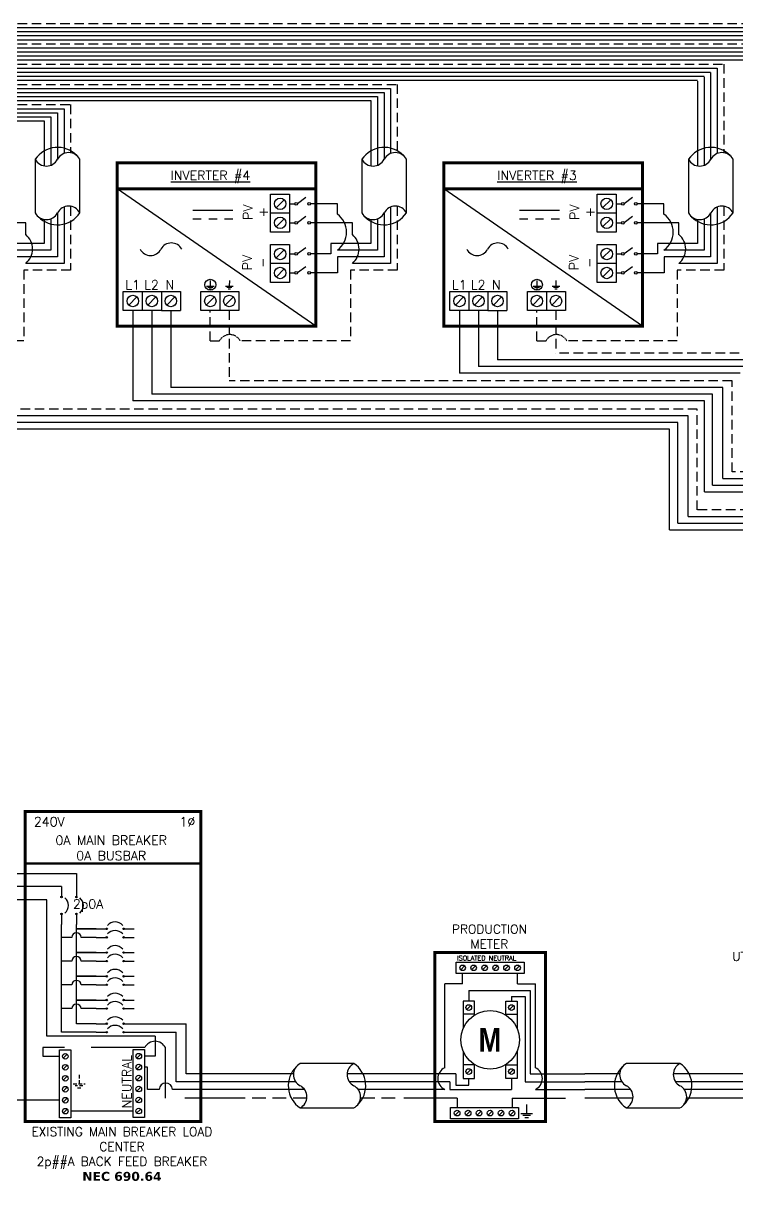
# Model space of a CAD drawing. Header units: feet. Extents: x 20573 to 21366, y 15293 to 15841.
# Drawn here: x 20992.7 to 21188, y 15495.8 to 15817.2 of the extents above; entities that cross this region are included whole.
import ezdxf

# ---------------------------------------------------------------- set-up
doc = ezdxf.new("R2010")
doc.units = ezdxf.units.FT
doc.header["$MEASUREMENT"] = 0
doc.linetypes.add('HIDDEN', pattern=[0.375, 0.25, -0.125])
for name, color, linetype in [('ONE LINE BLOCKS', 7, 'Continuous'), ('TABLES', 7, 'Continuous'), ('TEXT', 7, 'Continuous'), ('Z - TITLEBLOCK TXT', 7, 'Continuous')]:
    doc.layers.add(name, color=color, linetype=linetype)
doc.styles.add('ONE LINE TXT', font='techb___.ttf')
doc.styles.get("Standard").update_dxf_attribs({"font": 'simplex.shx'})

# ---------------------------------------------------------------- blocks, each defined once
blk = doc.blocks.new('*U21')
at = {"color": 7, "linetype": 'Continuous'}
for p, q in [((-628.73, -1.61), (-2.62, -1.61)), ((-628.73, -4.82), (-7.87, -4.82)), ((-628.73, -9.64), (-132.05, -9.65)), ((-628.73, -12.86), (-137.3, -12.86)), ((-628.73, -17.69), (-261.48, -17.69)), ((-261.48, -17.78), (-261.48, -51.53)), ((-628.73, -20.9), (-266.73, -20.9)), ((-266.73, -21.16), (-266.73, -56.2)), ((-628.73, -25.73), (-390.92, -25.73)), ((-390.92, -25.73), (-390.92, -51.53)), ((-628.73, -28.95), (-396.16, -28.95)), ((-396.16, -28.95), (-396.16, -56.2)), ((-628.73, -33.78), (-520.35, -33.78)), ((-628.73, -36.99), (-525.59, -36.99)), ((-525.59, -36.99), (-525.59, -56.2)), ((-520.35, -33.78), (-520.35, -51.53)), ((-531.73, -53.85), (-531.73, -75.09)), ((-514.1, -75.09), (-514.1, -53.85)), ((-402.3, -53.85), (-402.3, -75.09)), ((-384.67, -75.09), (-384.67, -53.85)), ((-272.87, -53.85), (-272.87, -75.09)), ((-255.24, -75.09), (-255.24, -53.85)), ((-520.35, -72.78), (-520.35, -95.11)), ((-412.04, -71.46), (-422.67, -71.46)), ((-412.04, -75.56), (-412.04, -71.46)), ((-390.92, -72.78), (-390.92, -95.11)), ((-282.61, -71.46), (-293.24, -71.46)), ((-282.61, -75.56), (-282.61, -71.46)), ((-261.48, -72.78), (-261.48, -95.11)), ((-535.52, -78.99), (-552.11, -78.99)), ((-535.52, -83.72), (-535.52, -78.99)), ((-525.59, -77.45), (-525.59, -89.87)), ((-406.09, -78.99), (-422.67, -78.99)), ((-406.09, -83.72), (-406.09, -78.99)), ((-396.16, -77.45), (-396.16, -89.87)), ((-276.65, -78.99), (-293.24, -78.99)), ((-276.65, -83.72), (-276.65, -78.99)), ((-266.73, -77.45), (-266.73, -89.87)), ((-525.59, -89.87), (-541.48, -89.87)), ((-396.16, -89.87), (-412.04, -89.87)), ((-266.73, -89.87), (-282.61, -89.87)), ((-520.35, -95.11), (-535.52, -95.11)), ((-390.92, -95.11), (-406.09, -95.11)), ((-261.48, -95.11), (-276.65, -95.11)), ((-493.09, -113.78), (-493.09, -149.54)), ((-363.66, -113.78), (-363.66, -138.64)), ((-252.46, -138.64), (-363.66, -138.64)), ((-266.54, -149.54), (-493.09, -149.54)), ((-266.54, -185.65), (-266.54, -149.54)), ((-280.35, -160.83), (-622.52, -160.83)), ((-280.35, -200.68), (-280.35, -160.83)), ((-266.54, -185.65), (-77.27, -185.65)), ((-280.35, -200.68), (-77.27, -200.68))]:
    blk.add_line(p, q, dxfattribs=at)
at = {"color": 253, "linetype": 'Continuous'}
for p, q in [((-628.73, -3.21), (-5.24, -3.22)), ((-628.73, -6.43), (-10.49, -6.43)), ((-628.73, -11.25), (-134.67, -11.25)), ((-628.73, -14.47), (-139.92, -14.47)), ((-628.73, -19.3), (-264.11, -19.3)), ((-628.73, -22.52), (-269.35, -22.52)), ((-269.35, -22.85), (-269.35, -56.43)), ((-264.11, -19.47), (-264.11, -53.95)), ((-628.73, -27.34), (-393.54, -27.34)), ((-393.54, -27.34), (-393.54, -53.95)), ((-628.73, -30.56), (-398.78, -30.56)), ((-398.78, -30.56), (-398.78, -56.43)), ((-628.73, -35.39), (-522.97, -35.39)), ((-522.97, -35.39), (-522.97, -53.95)), ((-628.73, -38.6), (-528.21, -38.6)), ((-528.21, -38.6), (-528.21, -56.43)), ((-528.21, -77.68), (-528.21, -87.25)), ((-522.97, -75.19), (-522.97, -92.49)), ((-398.78, -77.68), (-398.78, -87.25)), ((-393.54, -75.19), (-393.54, -92.49)), ((-269.35, -77.68), (-269.35, -87.25)), ((-264.11, -75.19), (-264.11, -92.49)), ((-528.21, -87.25), (-544.05, -87.25)), ((-398.78, -87.25), (-414.62, -87.25)), ((-414.62, -87.25), (-414.62, -91.36)), ((-269.35, -87.25), (-285.19, -87.25)), ((-285.19, -87.25), (-285.19, -91.36)), ((-522.97, -92.49), (-541.43, -92.49)), ((-414.62, -91.36), (-422.67, -91.36)), ((-393.54, -92.49), (-412, -92.49)), ((-412, -92.49), (-412, -98.89)), ((-285.19, -91.36), (-293.24, -91.36)), ((-264.11, -92.49), (-282.57, -92.49)), ((-282.57, -92.49), (-282.57, -98.89)), ((-412, -98.89), (-422.67, -98.89)), ((-282.57, -98.89), (-293.24, -98.89)), ((-478.02, -113.78), (-478.02, -144.28)), ((-348.59, -113.78), (-348.59, -133.38)), ((-245.18, -133.38), (-348.59, -133.38)), ((-259.25, -144.28), (-478.02, -144.28)), ((-259.25, -180.39), (-259.25, -144.28)), ((-273.07, -155.57), (-607.45, -155.57)), ((-273.07, -195.42), (-273.07, -155.57)), ((-259.25, -180.39), (-79.97, -180.39)), ((-273.07, -195.42), (-79.97, -195.42))]:
    blk.add_line(p, q, dxfattribs=at)
at = {"color": 10, "linetype": 'Continuous'}
for p, q in [((-485.55, -113.78), (-485.55, -146.91)), ((-356.12, -113.78), (-356.12, -136.01)), ((-249.24, -136.01), (-356.12, -136.01)), ((-263.31, -146.91), (-485.55, -146.91)), ((-263.31, -183.02), (-263.31, -146.91)), ((-277.13, -158.2), (-614.98, -158.2)), ((-277.13, -198.05), (-277.13, -158.2)), ((-263.31, -183.02), (-77.39, -183.02)), ((-277.13, -198.05), (-77.39, -198.05))]:
    blk.add_line(p, q, dxfattribs=at)
at = {"color": 7, "linetype": 'Continuous'}
for centre, start, end in [((-522.91, -59.7), 43.9732, 146.4265), ((-393.48, -59.7), 43.9732, 146.4265), ((-264.05, -59.7), 43.9732, 146.4265), ((-522.91, -69.24), 223.9732, 326.4265), ((-393.48, -69.24), 223.9732, 326.4265), ((-264.05, -69.24), 223.9732, 326.4265)]:
    blk.add_arc(centre, 10.58, start, end, dxfattribs=at)
at = {"layer": 'ONE LINE BLOCKS', "lineweight": 50, "const_width": 1.19}
for points in [[(-499.3, -119.95), (-499.3, -55.29), (-420.53, -55.29), (-420.53, -119.95)], [(-499.3, -65.58), (-499.3, -55.29), (-420.53, -55.29), (-420.53, -65.58)], [(-369.87, -119.95), (-369.87, -55.29), (-291.1, -55.29), (-291.1, -119.95)], [(-369.87, -65.58), (-369.87, -55.29), (-291.1, -55.29), (-291.1, -65.58)]]:
    blk.add_lwpolyline(points, close=True, dxfattribs=at)
at = {"layer": 'TEXT', "color": 92, "linetype": 'HIDDEN', "ltscale": 15}
for p, q in [((-628.73, 0), (0, 0)), ((-628.73, -8.04), (-129.43, -8.04)), ((-628.73, -16.08), (-258.86, -16.08)), ((-258.86, -16.08), (-258.86, -51.24)), ((-628.73, -24.13), (-388.29, -24.13)), ((-388.29, -24.13), (-388.29, -51.24)), ((-628.73, -32.17), (-517.73, -32.17)), ((-517.73, -32.17), (-517.73, -51.24)), ((-517.73, -72.49), (-517.73, -97.74)), ((-388.29, -72.49), (-388.29, -97.74)), ((-258.86, -72.49), (-258.86, -97.74)), ((-517.73, -97.74), (-536.23, -97.74)), ((-536.23, -97.74), (-536.23, -125.82)), ((-388.29, -97.74), (-406.8, -97.74)), ((-406.8, -97.74), (-406.8, -125.82)), ((-258.86, -97.74), (-277.37, -97.74)), ((-277.37, -97.74), (-277.37, -125.82)), ((-462.38, -125.82), (-462.38, -113.78)), ((-454.85, -113.78), (-454.85, -141.65)), ((-332.95, -125.82), (-332.95, -113.78)), ((-325.41, -113.78), (-325.41, -130.75)), ((-536.23, -125.82), (-579.97, -125.82)), ((-462.38, -125.82), (-458.78, -125.82)), ((-406.8, -125.82), (-450.54, -125.82)), ((-332.95, -125.82), (-329.35, -125.82)), ((-277.37, -125.82), (-321.11, -125.82)), ((-241.54, -130.75), (-325.41, -130.75)), ((-255.61, -141.65), (-454.85, -141.65)), ((-255.61, -177.76), (-255.61, -141.65)), ((-269.43, -152.94), (-584.28, -152.94)), ((-269.43, -192.79), (-269.43, -152.94)), ((-79.9, -177.76), (-255.61, -177.76)), ((-79.9, -192.79), (-269.43, -192.79))]:
    blk.add_line(p, q, dxfattribs=at)
at = {"layer": 'TEXT', "color": 92, "linetype": 'Continuous', "flags": 128}
for points in [[(-462.38, -101.84), (-462.38, -104.14)], [(-454.84, -101.84), (-454.85, -104.14)], [(-332.95, -101.84), (-332.95, -104.14)], [(-325.41, -101.84), (-325.42, -104.14)], [(-463.92, -104.14), (-460.85, -104.14)], [(-461.38, -104.71), (-463.38, -104.71)], [(-456.38, -104.14), (-453.31, -104.14)], [(-453.84, -104.71), (-455.85, -104.71)], [(-334.49, -104.14), (-331.41, -104.14)], [(-331.95, -104.71), (-333.95, -104.71)], [(-326.95, -104.14), (-323.88, -104.14)], [(-324.41, -104.71), (-326.42, -104.71)]]:
    blk.add_lwpolyline(points, dxfattribs=at)
at = {"layer": 'TEXT', "color": 92, "linetype": 'HIDDEN', "flags": 128}
for points in [[(-461.91, -105.28), (-462.85, -105.28)], [(-454.38, -105.28), (-455.32, -105.28)], [(-332.48, -105.28), (-333.42, -105.28)], [(-324.94, -105.28), (-325.89, -105.28)]]:
    blk.add_lwpolyline(points, dxfattribs=at)
at = {"layer": 'TEXT', "color": 92, "linetype": 'Continuous'}
for centre in [(-462.38, -103.58), (-332.95, -103.58)]:
    blk.add_circle(centre, 2.17, dxfattribs=at)
at = {"layer": 'TEXT', "color": 92, "linetype": 'HIDDEN', "ltscale": 0.3}
for centre in [(-454.66, -127.98), (-325.23, -127.98)]:
    blk.add_arc(centre, 4.65, 27.6639, 152.3361, dxfattribs=at)
at = {"layer": 'Z - TITLEBLOCK TXT', "color": 7, "linetype": 'Continuous'}
for p, q in [((-420.53, -119.95), (-499.3, -65.58)), ((-291.1, -119.95), (-369.87, -65.58)), ((-453.48, -74.19), (-469.25, -74.19)), ((-324.05, -74.19), (-339.82, -74.19)), ((-465.95, -77.6), (-469.25, -77.6)), ((-459.72, -77.6), (-463.01, -77.6)), ((-453.48, -77.6), (-456.78, -77.6)), ((-336.52, -77.6), (-339.82, -77.6)), ((-330.29, -77.6), (-333.58, -77.6)), ((-324.05, -77.6), (-327.34, -77.6))]:
    blk.add_line(p, q, dxfattribs=at)
at = {"layer": 'Z - TITLEBLOCK TXT', "color": 1, "linetype": 'Continuous'}
for p, q in [((-438.49, -82.76), (-438.49, -67.69)), ((-438.49, -67.69), (-430.95, -67.69)), ((-438.49, -82.76), (-438.49, -67.69)), ((-430.95, -67.69), (-430.95, -82.76)), ((-430.95, -67.69), (-430.95, -75.23)), ((-424.53, -69), (-427.79, -71.44)), ((-309.06, -82.76), (-309.06, -67.69)), ((-309.06, -67.69), (-301.52, -67.69)), ((-309.06, -82.76), (-309.06, -67.69)), ((-301.52, -67.69), (-301.52, -82.76)), ((-301.52, -67.69), (-301.52, -75.23)), ((-295.09, -69), (-298.36, -71.44)), ((-430.95, -71.46), (-428.91, -71.46)), ((-301.52, -71.46), (-299.48, -71.46)), ((-430.95, -75.23), (-438.49, -75.23)), ((-430.95, -78.99), (-428.91, -78.99)), ((-424.53, -76.53), (-427.79, -78.98)), ((-301.52, -75.23), (-309.06, -75.23)), ((-301.52, -78.99), (-299.48, -78.99)), ((-295.09, -76.53), (-298.36, -78.98)), ((-430.95, -82.76), (-438.49, -82.76)), ((-301.52, -82.76), (-309.06, -82.76)), ((-438.49, -102.66), (-438.49, -87.59)), ((-438.49, -87.59), (-430.95, -87.59)), ((-430.95, -87.59), (-430.95, -95.12)), ((-309.06, -102.66), (-309.06, -87.59)), ((-309.06, -87.59), (-301.52, -87.59)), ((-301.52, -87.59), (-301.52, -95.12)), ((-430.95, -91.36), (-428.91, -91.36)), ((-424.53, -88.89), (-427.79, -91.34)), ((-301.52, -91.36), (-299.48, -91.36)), ((-295.09, -88.89), (-298.36, -91.34)), ((-430.95, -95.12), (-438.49, -95.12)), ((-430.95, -95.12), (-430.95, -102.66)), ((-424.53, -96.43), (-427.79, -98.87)), ((-301.52, -95.12), (-309.06, -95.12)), ((-301.52, -95.12), (-301.52, -102.66)), ((-295.09, -96.43), (-298.36, -98.87)), ((-430.95, -98.89), (-428.91, -98.89)), ((-301.52, -98.89), (-299.48, -98.89)), ((-496.85, -106.25), (-481.78, -106.25)), ((-496.85, -113.78), (-496.85, -106.25)), ((-496.85, -106.25), (-489.32, -106.25)), ((-489.32, -106.25), (-489.32, -113.78)), ((-481.78, -106.25), (-481.78, -113.78)), ((-481.78, -106.25), (-474.25, -106.25)), ((-474.25, -106.25), (-474.25, -113.78)), ((-466.15, -106.25), (-451.08, -106.25)), ((-466.15, -113.78), (-466.15, -106.25)), ((-466.15, -106.25), (-458.61, -106.25)), ((-458.61, -106.25), (-458.61, -113.78)), ((-451.08, -106.25), (-451.08, -113.78)), ((-430.95, -102.66), (-438.49, -102.66)), ((-367.42, -106.25), (-352.35, -106.25)), ((-367.42, -113.78), (-367.42, -106.25)), ((-367.42, -106.25), (-359.89, -106.25)), ((-359.89, -106.25), (-359.89, -113.78)), ((-352.35, -106.25), (-352.35, -113.78)), ((-352.35, -106.25), (-344.82, -106.25)), ((-344.82, -106.25), (-344.82, -113.78)), ((-336.72, -106.25), (-321.65, -106.25)), ((-336.72, -113.78), (-336.72, -106.25)), ((-336.72, -106.25), (-329.18, -106.25)), ((-329.18, -106.25), (-329.18, -113.78)), ((-321.65, -106.25), (-321.65, -113.78)), ((-301.52, -102.66), (-309.06, -102.66)), ((-481.78, -113.78), (-496.85, -113.78)), ((-481.78, -113.78), (-474.25, -113.78)), ((-451.08, -113.78), (-466.15, -113.78)), ((-352.35, -113.78), (-367.42, -113.78)), ((-352.35, -113.78), (-344.82, -113.78)), ((-321.65, -113.78), (-336.72, -113.78))]:
    blk.add_line(p, q, dxfattribs=at)
at = {"layer": 'Z - TITLEBLOCK TXT', "color": 4, "linetype": 'Continuous'}
for p, q in [((-433.11, -69.85), (-436.33, -73.07)), ((-303.68, -69.85), (-306.9, -73.07)), ((-433.11, -77.39), (-436.33, -80.6)), ((-303.68, -77.39), (-306.9, -80.6)), ((-433.11, -89.75), (-436.33, -92.96)), ((-303.68, -89.75), (-306.9, -92.96)), ((-433.11, -97.28), (-436.33, -100.5)), ((-303.68, -97.28), (-306.9, -100.5)), ((-491.48, -108.41), (-494.69, -111.62)), ((-483.94, -108.41), (-487.16, -111.62)), ((-476.41, -108.41), (-479.62, -111.62)), ((-460.77, -108.41), (-463.99, -111.62)), ((-453.24, -108.41), (-456.45, -111.62)), ((-362.05, -108.41), (-365.26, -111.62)), ((-354.51, -108.41), (-357.73, -111.62)), ((-346.98, -108.41), (-350.19, -111.62)), ((-331.34, -108.41), (-334.56, -111.62)), ((-323.81, -108.41), (-327.02, -111.62))]:
    blk.add_line(p, q, dxfattribs=at)
for centre in [(-434.72, -71.46), (-305.29, -71.46), (-434.72, -78.99), (-305.29, -78.99), (-434.72, -91.36), (-305.29, -91.36), (-434.72, -98.89), (-305.29, -98.89), (-493.09, -110.02), (-485.55, -110.02), (-478.02, -110.02), (-462.38, -110.02), (-454.85, -110.02), (-363.66, -110.02), (-356.12, -110.02), (-348.59, -110.02), (-332.95, -110.02), (-325.41, -110.02)]:
    blk.add_circle(centre, 2.27, dxfattribs=at)
at = {"layer": 'Z - TITLEBLOCK TXT', "color": 1, "linetype": 'Continuous'}
for centre in [(-428.37, -71.46), (-423.22, -71.46), (-298.94, -71.46), (-293.78, -71.46), (-428.37, -78.99), (-423.22, -78.99), (-298.94, -78.99), (-293.78, -78.99), (-428.37, -91.36), (-423.22, -91.36), (-298.94, -91.36), (-293.78, -91.36), (-428.37, -98.89), (-423.22, -98.89), (-298.94, -98.89), (-293.78, -98.89)]:
    blk.add_circle(centre, 0.541, dxfattribs=at)
at = {"layer": 'Z - TITLEBLOCK TXT', "linetype": 'Continuous'}
for centre, radius, start, end in [((-527.32, -51.54), 4.98, 207.6639, 332.3361), ((-518.51, -56.16), 4.98, 27.6639, 152.3361), ((-397.89, -51.54), 4.98, 207.6639, 332.3361), ((-389.08, -56.16), 4.98, 27.6639, 152.3361), ((-268.46, -51.54), 4.98, 207.6639, 332.3361), ((-259.64, -56.16), 4.98, 27.6639, 152.3361), ((-518.51, -77.4), 4.98, 27.6639, 152.3361), ((-389.08, -77.4), 4.98, 27.6639, 152.3361), ((-259.64, -77.4), 4.98, 27.6639, 152.3361), ((-527.32, -72.78), 4.98, 207.6639, 332.3361), ((-417.17, -82.72), 8.8, 305.6505, 54.3495), ((-397.89, -72.78), 4.98, 207.6639, 332.3361), ((-287.74, -82.72), 8.8, 305.6505, 54.3495), ((-268.46, -72.78), 4.98, 207.6639, 332.3361), ((-540.29, -89.41), 7.43, 309.9338, 50.0662), ((-477.83, -91.64), 4.65, 27.6639, 152.3361), ((-410.86, -89.41), 7.43, 309.9338, 50.0662), ((-348.4, -91.64), 4.65, 27.6639, 152.3361), ((-281.43, -89.41), 7.43, 309.9338, 50.0662), ((-486.07, -87.32), 4.65, 207.6639, 332.3361), ((-356.64, -87.32), 4.65, 207.6639, 332.3361)]:
    blk.add_arc(centre, radius, start, end, dxfattribs=at)
at = {"layer": 'TABLES', "color": 1, "linetype": 'Continuous'}
for s, p in [('%%UINVERTER #4', (-478.09, -62.03)), ('%%UINVERTER #3', (-348.66, -62.03))]:
    blk.add_text(s, height=3.6576, dxfattribs=at).set_placement(p)
at = {"layer": 'TEXT', "color": 1, "char_height": 3.658, "attachment_point": 5, "rotation": 90}
for s, width, insert in [('PV +', 2.8378, (-444.46, -74.82)), ('PV +', 2.8378, (-315.03, -74.82)), ('PV -', 2.8013, (-444.69, -94.79)), ('PV -', 2.8013, (-315.25, -94.79))]:
    blk.add_mtext_dynamic_manual_height_columns(s, width=width, gutter_width=0.75, heights=[0], dxfattribs=dict(at, insert=insert))
at = {"layer": 'TEXT', "color": 1, "attachment_point": 5}
for s, insert, char_height in [('L1', (-493.14, -103.61), 3.658), ('L2', (-485.68, -103.58), 3.658), ('N', (-478.43, -103.63), 3.66), ('L1', (-363.71, -103.61), 3.658), ('L2', (-356.25, -103.58), 3.658), ('N', (-349, -103.63), 3.66)]:
    blk.add_mtext_dynamic_manual_height_columns(s, width=0.1481, gutter_width=0.75, heights=[0], dxfattribs=dict(at, insert=insert, char_height=char_height))
blk = doc.blocks.new('M_METER PAN')
at = {"color": 253, "linetype": 'Continuous'}
for p, q in [((4.735, 8.023), (4.735, 8.748)), ((8.589, 8.023), (8.589, 8.748)), ((4.735, 8.023), (3.483, 8.023)), ((3.483, 2.136), (3.483, 8.023)), ((8.589, 8.023), (9.84, 8.023)), ((9.84, 2.136), (9.84, 8.023)), ((3.483, 0.611), (0, 0.611)), ((9.84, 0.611), (13.323, 0.611))]:
    blk.add_line(p, q, dxfattribs=at)
at = {"color": 7, "linetype": 'Continuous'}
for p, q in [((5.163, 7.563), (5.163, 6.819)), ((5.163, 7.563), (9.474, 7.563)), ((9.474, 7.563), (9.474, 1.711)), ((4.245, 1.711), (0, 1.711)), ((4.245, 1.711), (4.245, 0.898)), ((9.474, 1.711), (13.323, 1.711)), ((4.245, 0.898), (5.163, 0.898)), ((5.163, 0.898), (5.163, 1.37))]:
    blk.add_line(p, q, dxfattribs=at)
at = {"color": 10, "linetype": 'Continuous'}
for p, q in [((8.16, 7.142), (8.16, 6.819)), ((8.16, 7.142), (9.123, 7.142)), ((9.123, 7.142), (9.123, 1.149)), ((3.832, 1.149), (0, 1.149)), ((3.832, 1.149), (3.832, 0.611)), ((8.16, 1.37), (8.16, 0.611)), ((9.123, 1.149), (13.323, 1.149)), ((3.832, 0.611), (8.16, 0.611))]:
    blk.add_line(p, q, dxfattribs=at)
at = {"color": 1, "linetype": 'Continuous'}
for p, q in [((5.565, 5.899), (4.761, 5.899)), ((7.758, 5.899), (8.562, 5.899)), ((5.565, 2.326), (4.761, 2.326)), ((7.758, 2.326), (8.562, 2.326))]:
    blk.add_line(p, q, dxfattribs=at)
at = {"color": 253, "linetype": 'Continuous'}
for centre, start, end in [((3.823, 1.374), 113.9997, 246.0003), ((9.5, 1.374), 293.9997, 66.0003)]:
    blk.add_arc(centre, 0.835, start, end, dxfattribs=at)
at = {"layer": 'ONE LINE BLOCKS', "lineweight": 50, "const_width": 0.21}
blk.add_lwpolyline([(2.772, -1.647), (2.772, 10.216), (10.552, 10.216), (10.552, -1.647)], close=True, dxfattribs=at)
at = {"layer": 'TEXT', "color": 92, "linetype": 'HIDDEN', "ltscale": 15}
for p, q in [((4.347, 0), (0, 0)), ((4.347, 0), (4.347, -0.649)), ((8.201, 0), (8.201, -0.649)), ((8.201, 0), (13.323, 0))]:
    blk.add_line(p, q, dxfattribs=at)
at = {"layer": 'TEXT', "color": 92, "linetype": 'Continuous', "flags": 128}
for points in [[(9.228, -0.457), (9.227, -1.078)], [(8.812, -1.078), (9.642, -1.078)], [(9.498, -1.231), (8.956, -1.231)], [(9.354, -1.385), (9.1, -1.385)]]:
    blk.add_lwpolyline(points, dxfattribs=at)
at = {"layer": 'TEXT', "linetype": 'Continuous'}
blk.add_circle((6.662, 4.095), 2.059, dxfattribs=at)
at = {"layer": 'Z - TITLEBLOCK TXT', "color": 1, "linetype": 'Continuous'}
for p, q in [((4.275, 8.748), (4.275, 9.552)), ((4.275, 9.552), (9.049, 9.552)), ((9.049, 9.552), (9.049, 8.748)), ((9.049, 8.748), (4.275, 8.748)), ((4.761, 6.819), (4.761, 4.888)), ((5.565, 6.819), (4.761, 6.819)), ((5.565, 5.838), (5.565, 6.819)), ((7.758, 5.838), (7.758, 6.819)), ((7.758, 6.819), (8.562, 6.819)), ((8.562, 6.819), (8.562, 4.888)), ((4.761, 3.301), (4.761, 1.37)), ((8.562, 3.301), (8.562, 1.37)), ((5.565, 1.37), (5.565, 2.351)), ((7.758, 1.37), (7.758, 2.351)), ((4.761, 1.37), (5.565, 1.37)), ((8.562, 1.37), (7.758, 1.37)), ((3.887, -1.453), (3.887, -0.649)), ((3.887, -0.649), (8.661, -0.649)), ((8.661, -0.649), (8.661, -1.453)), ((8.661, -1.453), (3.887, -1.453))]:
    blk.add_line(p, q, dxfattribs=at)
at = {"layer": 'Z - TITLEBLOCK TXT', "color": 4, "linetype": 'Continuous'}
for p, q in [((4.874, 9.29), (4.596, 9.011)), ((5.645, 9.29), (5.366, 9.011)), ((6.416, 9.29), (6.137, 9.011)), ((7.186, 9.29), (6.908, 9.011)), ((7.957, 9.29), (7.679, 9.011)), ((8.728, 9.29), (8.449, 9.011)), ((5.303, 6.499), (5.024, 6.22)), ((8.299, 6.499), (8.021, 6.22)), ((5.303, 2.005), (5.024, 1.727)), ((8.299, 2.005), (8.021, 1.727)), ((4.486, -0.912), (4.208, -1.19)), ((5.257, -0.912), (4.978, -1.19)), ((6.028, -0.912), (5.749, -1.19)), ((6.798, -0.912), (6.52, -1.19)), ((7.569, -0.912), (7.291, -1.19)), ((8.34, -0.912), (8.061, -1.19))]:
    blk.add_line(p, q, dxfattribs=at)
for centre in [(4.735, 9.15), (5.506, 9.15), (6.276, 9.15), (7.047, 9.15), (7.818, 9.15), (8.589, 9.15), (5.163, 6.359), (8.16, 6.359), (5.163, 1.866), (8.16, 1.866), (4.347, -1.051), (5.118, -1.051), (5.888, -1.051), (6.659, -1.051), (7.43, -1.051), (8.201, -1.051)]:
    blk.add_circle(centre, 0.197, dxfattribs=at)
at = {"layer": 'TABLES', "color": 4, "linetype": 'Continuous'}
blk.add_text('ISOLATED NEUTRAL', height=0.33207, dxfattribs=at).set_placement((4.339, 9.669))
at = {"layer": 'TEXT', "color": 1, "insert": (6.613, 11.342), "char_height": 0.62775, "attachment_point": 5}
blk.add_mtext_dynamic_manual_height_columns('PRODUCTION METER', width=1.32031, gutter_width=7.17, heights=[0], dxfattribs=at)
at = {"layer": 'Z - TITLEBLOCK TXT', "color": 253, "linetype": 'Continuous', "style": 'ONE LINE TXT'}
blk.add_text('M', height=1.662, dxfattribs=at).set_placement((5.854, 3.259))
blk = doc.blocks.new('*U20')
at = {"color": 0}
blk.add_blockref('M_METER PAN', (0, 0), dxfattribs=at)
blk = doc.blocks.new('*U9')
at = {"color": 7, "linetype": 'Continuous'}
for p, q in [((2.435, 1.711), (0, 1.711)), ((6.669, 2.433), (2.905, 2.433)), ((9.575, 1.711), (6.199, 1.711)), ((2.905, -0.69), (6.669, -0.69))]:
    blk.add_line(p, q, dxfattribs=at)
at = {"color": 10, "linetype": 'Continuous'}
for p, q in [((2.591, 1.149), (0, 1.149)), ((9.575, 1.149), (6.355, 1.149))]:
    blk.add_line(p, q, dxfattribs=at)
at = {"color": 253, "linetype": 'Continuous'}
for p, q in [((3.208, 0.611), (0, 0.611)), ((9.575, 0.611), (6.972, 0.611))]:
    blk.add_line(p, q, dxfattribs=at)
at = {"color": 7, "linetype": 'Continuous'}
for centre, start, end in [((3.942, 0.872), 133.97324, 236.42648), ((5.633, 0.872), 313.97324, 56.42648)]:
    blk.add_arc(centre, 1.874, start, end, dxfattribs=at)
at = {"layer": 'TEXT', "color": 92, "linetype": 'HIDDEN', "ltscale": 15}
for p, q in [((3.373, 0), (0, 0)), ((9.575, 0), (7.137, 0))]:
    blk.add_line(p, q, dxfattribs=at)
at = {"layer": 'Z - TITLEBLOCK TXT', "linetype": 'Continuous'}
for centre, start, end in [((3.315, 1.653), 117.66392, 242.33608), ((7.078, 1.653), 117.66392, 242.33608), ((2.496, 0.091), 297.66392, 62.33608), ((6.26, 0.091), 297.66392, 62.33608)]:
    blk.add_arc(centre, 0.882, start, end, dxfattribs=at)
blk = doc.blocks.new('M_MAIN BREAKER')
at = {"layer": 'ONE LINE BLOCKS', "linetype": 'Continuous'}
h = blk.add_hatch(color=1, dxfattribs=at)
h.dxf.hatch_style = 1
edge = h.paths.add_edge_path()
edge.add_arc((-12.418, 14.123), 0.0515, 0, 360)
h = blk.add_hatch(color=1, dxfattribs=at)
h.dxf.hatch_style = 1
edge = h.paths.add_edge_path()
edge.add_arc((-11.369, 14.123), 0.0515, 0, 360)
h = blk.add_hatch(color=1, dxfattribs=at)
h.dxf.hatch_style = 1
edge = h.paths.add_edge_path()
edge.add_arc((-12.418, 12.94), 0.0515, 0, 360)
h = blk.add_hatch(color=1, dxfattribs=at)
h.dxf.hatch_style = 1
edge = h.paths.add_edge_path()
edge.add_arc((-11.369, 12.94), 0.0515, 0, 360)
h = blk.add_hatch(color=1, dxfattribs=at)
h.dxf.hatch_style = 1
edge = h.paths.add_edge_path()
edge.add_arc((-9.245, 11.887), 0.0515, 0, 360)
h = blk.add_hatch(color=1, dxfattribs=at)
h.dxf.hatch_style = 1
edge = h.paths.add_edge_path()
edge.add_arc((-8.062, 11.887), 0.0515, 0, 360)
h = blk.add_hatch(color=1, dxfattribs=at)
h.dxf.hatch_style = 1
edge = h.paths.add_edge_path()
edge.add_arc((-9.245, 11.288), 0.0515, 0, 360)
h = blk.add_hatch(color=1, dxfattribs=at)
h.dxf.hatch_style = 1
edge = h.paths.add_edge_path()
edge.add_arc((-8.062, 11.288), 0.0515, 0, 360)
h = blk.add_hatch(color=1, dxfattribs=at)
h.dxf.hatch_style = 1
edge = h.paths.add_edge_path()
edge.add_arc((-9.245, 10.221), 0.0515, 0, 360)
h = blk.add_hatch(color=1, dxfattribs=at)
h.dxf.hatch_style = 1
edge = h.paths.add_edge_path()
edge.add_arc((-8.062, 10.221), 0.0515, 0, 360)
h = blk.add_hatch(color=1, dxfattribs=at)
h.dxf.hatch_style = 1
edge = h.paths.add_edge_path()
edge.add_arc((-9.245, 9.622), 0.0515, 0, 360)
h = blk.add_hatch(color=1, dxfattribs=at)
h.dxf.hatch_style = 1
edge = h.paths.add_edge_path()
edge.add_arc((-8.062, 9.622), 0.0515, 0, 360)
h = blk.add_hatch(color=1, dxfattribs=at)
h.dxf.hatch_style = 1
edge = h.paths.add_edge_path()
edge.add_arc((-9.245, 8.555), 0.0515, 0, 360)
h = blk.add_hatch(color=1, dxfattribs=at)
h.dxf.hatch_style = 1
edge = h.paths.add_edge_path()
edge.add_arc((-8.062, 8.555), 0.0515, 0, 360)
h = blk.add_hatch(color=1, dxfattribs=at)
h.dxf.hatch_style = 1
edge = h.paths.add_edge_path()
edge.add_arc((-9.245, 7.957), 0.0515, 0, 360)
h = blk.add_hatch(color=1, dxfattribs=at)
h.dxf.hatch_style = 1
edge = h.paths.add_edge_path()
edge.add_arc((-8.062, 7.957), 0.0515, 0, 360)
h = blk.add_hatch(color=1, dxfattribs=at)
h.dxf.hatch_style = 1
edge = h.paths.add_edge_path()
edge.add_arc((-9.245, 6.889), 0.0515, 0, 360)
h = blk.add_hatch(color=1, dxfattribs=at)
h.dxf.hatch_style = 1
edge = h.paths.add_edge_path()
edge.add_arc((-8.062, 6.889), 0.0515, 0, 360)
h = blk.add_hatch(color=1, dxfattribs=at)
h.dxf.hatch_style = 1
edge = h.paths.add_edge_path()
edge.add_arc((-9.245, 6.291), 0.0515, 0, 360)
h = blk.add_hatch(color=1, dxfattribs=at)
h.dxf.hatch_style = 1
edge = h.paths.add_edge_path()
edge.add_arc((-8.062, 6.291), 0.0515, 0, 360)
h = blk.add_hatch(color=1, dxfattribs=at)
h.dxf.hatch_style = 1
edge = h.paths.add_edge_path()
edge.add_arc((-9.245, 5.224), 0.0515, 0, 360)
h = blk.add_hatch(color=1, dxfattribs=at)
h.dxf.hatch_style = 1
edge = h.paths.add_edge_path()
edge.add_arc((-8.062, 5.224), 0.0515, 0, 360)
h = blk.add_hatch(color=1, dxfattribs=at)
h.dxf.hatch_style = 1
edge = h.paths.add_edge_path()
edge.add_arc((-9.245, 4.625), 0.0515, 0, 360)
h = blk.add_hatch(color=1, dxfattribs=at)
h.dxf.hatch_style = 1
edge = h.paths.add_edge_path()
edge.add_arc((-8.062, 4.625), 0.0515, 0, 360)
at = {"color": 7, "linetype": 'Continuous'}
for p, q in [((-3.665, 1.711), (-3.665, 5.224)), ((0, 1.711), (-3.665, 1.711))]:
    blk.add_line(p, q, dxfattribs=at)
at = {"color": 10, "linetype": 'Continuous'}
for p, q in [((-4.378, 1.149), (-4.378, 4.625)), ((-3.663, 4.625), (-3.663, 4.625)), ((-3.663, 4.625), (-3.663, 4.625)), ((0, 1.149), (-4.378, 1.149))]:
    blk.add_line(p, q, dxfattribs=at)
at = {"color": 253, "linetype": 'Continuous'}
for p, q in [((-6.385, 2.177), (-6.591, 2.177)), ((-6.385, 0.611), (-6.385, 2.177)), ((-5.561, 0.611), (-6.385, 0.611)), ((0, 0.611), (-4.626, 0.611))]:
    blk.add_line(p, q, dxfattribs=at)
at = {"color": 7, "linetype": 'Continuous'}
blk.add_circle((-19.559, -2.704), 0.906, dxfattribs=at)
at = {"color": 253, "linetype": 'Continuous'}
blk.add_arc((-5.093, 0.584), 0.468, 3.28193, 176.71807, dxfattribs=at)
at = {"layer": 'ONE LINE BLOCKS', "lineweight": 50}
for p, q in [((-19.225, 23.898), (-19.225, 26.892)), ((-19.225, 26.892), (-15.884, 26.892)), ((-15.884, 26.892), (-15.884, 23.898)), ((-15.884, 23.898), (-19.225, 23.898)), ((-14.957, 16.472), (-2.641, 16.472))]:
    blk.add_line(p, q, dxfattribs=at)
at = {"layer": 'ONE LINE BLOCKS', "lineweight": 50, "const_width": 0.21}
for points in [[(-19.225, 23.898), (-19.225, 26.892), (-15.884, 26.892), (-15.884, 23.898)], [(-14.957, -1.647), (-14.957, 20.128), (-2.641, 20.128), (-2.641, -1.647)]]:
    blk.add_lwpolyline(points, close=True, dxfattribs=at)
at = {"layer": 'TEXT', "color": 92, "linetype": 'HIDDEN', "ltscale": 15}
for p, q in [((-13.723, 3.547), (-13.723, 2.935)), ((-6.577, 3.547), (-13.723, 3.547)), ((-5.118, 0), (-5.118, 3.547)), ((-13.723, 2.935), (-12.555, 2.935)), ((0, 0), (-5.118, 0)), ((-12.555, -0.148), (-19.559, -0.148)), ((-19.559, -0.148), (-19.559, -1.798)), ((-19.559, -3.61), (-19.559, -5.799))]:
    blk.add_line(p, q, dxfattribs=at)
at = {"layer": 'TEXT', "color": 92, "linetype": 'Continuous', "ltscale": 15}
blk.add_line((-7.396, -0.918), (-11.751, -0.918), dxfattribs=at)
at = {"layer": 'TEXT', "color": 92, "linetype": 'HIDDEN', "flags": 128}
for points in [[(-11.595, 1.009), (-10.765, 1.009)], [(-10.909, 0.855), (-11.451, 0.855)], [(-11.18, 1.629), (-11.18, 1.009)], [(-11.053, 0.701), (-11.307, 0.701)]]:
    blk.add_lwpolyline(points, dxfattribs=at)
at = {"layer": 'TEXT', "color": 92, "linetype": 'Continuous', "ltscale": 4, "flags": 128}
for points in [[(-21.062, -5.799), (-18.057, -5.799)], [(-18.578, -6.356), (-20.541, -6.356)], [(-19.098, -6.913), (-20.02, -6.913)]]:
    blk.add_lwpolyline(points, dxfattribs=at)
at = {"layer": 'TEXT', "linetype": 'Continuous'}
blk.add_circle((-17.554, 25.395), 1.267, dxfattribs=at)
at = {"layer": 'TEXT', "color": 92, "linetype": 'Continuous', "ltscale": 0.3}
blk.add_arc((-5.848, 3.164), 0.824, 27.66392, 152.33608, dxfattribs=at)
at = {"layer": 'Z - TITLEBLOCK TXT', "color": 253, "linetype": 'Continuous'}
for p, q in [((-18.566, 13.922), (-18.566, 23.898)), ((-13.44, 13.922), (-18.566, 13.922)), ((-13.44, 4.344), (-13.44, 13.922)), ((-5.831, 4.344), (-13.44, 4.344)), ((-5.831, 4.344), (-5.831, 2.948)), ((-5.831, 2.948), (-6.591, 2.948))]:
    blk.add_line(p, q, dxfattribs=at)
at = {"layer": 'Z - TITLEBLOCK TXT', "color": 10, "linetype": 'Continuous'}
for p, q in [((-17.554, 14.866), (-17.554, 23.898)), ((-12.418, 14.866), (-17.554, 14.866)), ((-12.418, 4.625), (-12.418, 12.196)), ((-11.7, 11.288), (-12.418, 11.288)), ((-9.988, 11.288), (-11.037, 11.288)), ((-11.7, 9.622), (-12.418, 9.622)), ((-9.988, 9.622), (-11.037, 9.622)), ((-11.7, 7.957), (-12.418, 7.957)), ((-9.988, 7.957), (-11.037, 7.957)), ((-11.7, 6.291), (-12.418, 6.291)), ((-9.988, 6.291), (-11.037, 6.291)), ((-9.988, 4.625), (-12.418, 4.625)), ((-7.318, 4.625), (-4.378, 4.625))]:
    blk.add_line(p, q, dxfattribs=at)
at = {"layer": 'Z - TITLEBLOCK TXT', "color": 7, "linetype": 'Continuous'}
for p, q in [((-16.52, 15.77), (-16.52, 23.898)), ((-16.52, 15.77), (-11.369, 15.77)), ((-11.369, 15.77), (-11.369, 14.866)), ((-11.369, 11.887), (-11.369, 12.196)), ((-11.369, 10.221), (-11.369, 11.887)), ((-11.369, 11.887), (-9.988, 11.887)), ((-9.988, 11.887), (-11.369, 11.887)), ((-11.369, 8.555), (-11.369, 10.221)), ((-11.369, 10.221), (-9.988, 10.221)), ((-9.988, 10.221), (-11.369, 10.221)), ((-11.369, 6.889), (-11.369, 8.555)), ((-11.369, 8.555), (-9.988, 8.555)), ((-9.988, 8.555), (-11.369, 8.555)), ((-11.369, 5.224), (-11.369, 6.889)), ((-11.369, 6.889), (-9.988, 6.889)), ((-9.988, 6.889), (-11.369, 6.889)), ((-9.988, 5.224), (-11.369, 5.224)), ((-7.318, 5.224), (-3.665, 5.224))]:
    blk.add_line(p, q, dxfattribs=at)
at = {"layer": 'Z - TITLEBLOCK TXT', "color": 1, "linetype": 'Continuous'}
for p, q in [((-12.555, -1.378), (-12.555, 3.395)), ((-12.555, 3.395), (-11.751, 3.395)), ((-11.751, 3.395), (-11.751, -1.378)), ((-7.396, -1.366), (-7.396, 3.408)), ((-7.396, 3.408), (-6.591, 3.408)), ((-6.591, 3.408), (-6.591, -1.366)), ((-11.751, -1.378), (-12.555, -1.378)), ((-6.591, -1.366), (-7.396, -1.366))]:
    blk.add_line(p, q, dxfattribs=at)
at = {"layer": 'Z - TITLEBLOCK TXT', "color": 4, "linetype": 'Continuous'}
for p, q in [((-12.014, 3.075), (-12.293, 2.796)), ((-6.854, 3.087), (-7.133, 2.809)), ((-12.014, 2.304), (-12.293, 2.025)), ((-6.854, 2.317), (-7.133, 2.038)), ((-12.014, 1.533), (-12.293, 1.255)), ((-6.854, 1.546), (-7.133, 1.267)), ((-12.014, 0.762), (-12.293, 0.484)), ((-6.854, 0.775), (-7.133, 0.497)), ((-6.854, 0.004), (-7.133, -0.274)), ((-12.014, -0.008), (-12.293, -0.287)), ((-12.014, -0.779), (-12.293, -1.058)), ((-6.854, -0.766), (-7.133, -1.045))]:
    blk.add_line(p, q, dxfattribs=at)
at = {"layer": 'Z - TITLEBLOCK TXT', "color": 1, "linetype": 'Continuous', "flags": 128}
for points in [[(-12.418, 14.866), (-12.418, 14.123)], [(-12.418, 14.866), (-12.418, 14.123)], [(-11.369, 14.866), (-11.369, 14.123)], [(-11.369, 14.866), (-11.369, 14.123)], [(-12.418, 12.94), (-12.418, 12.196)], [(-11.369, 12.94), (-11.369, 12.196)], [(-9.988, 11.887), (-9.245, 11.887)], [(-9.988, 11.887), (-9.245, 11.887)], [(-8.062, 11.887), (-7.318, 11.887)], [(-9.988, 11.288), (-9.245, 11.288)], [(-9.988, 11.288), (-9.245, 11.288)], [(-8.062, 11.288), (-7.318, 11.288)], [(-9.988, 10.221), (-9.245, 10.221)], [(-9.988, 10.221), (-9.245, 10.221)], [(-8.062, 10.221), (-7.318, 10.221)], [(-9.988, 9.622), (-9.245, 9.622)], [(-9.988, 9.622), (-9.245, 9.622)], [(-8.062, 9.622), (-7.318, 9.622)], [(-9.988, 8.555), (-9.245, 8.555)], [(-9.988, 8.555), (-9.245, 8.555)], [(-8.062, 8.555), (-7.318, 8.555)], [(-9.988, 7.957), (-9.245, 7.957)], [(-9.988, 7.957), (-9.245, 7.957)], [(-8.062, 7.957), (-7.318, 7.957)], [(-9.988, 6.889), (-9.245, 6.889)], [(-9.988, 6.889), (-9.245, 6.889)], [(-8.062, 6.889), (-7.318, 6.889)], [(-9.988, 6.291), (-9.245, 6.291)], [(-9.988, 6.291), (-9.245, 6.291)], [(-8.062, 6.291), (-7.318, 6.291)], [(-9.988, 5.224), (-9.245, 5.224)], [(-9.988, 5.224), (-9.245, 5.224)], [(-8.062, 5.224), (-7.318, 5.224)], [(-9.988, 4.625), (-9.245, 4.625)], [(-9.988, 4.625), (-9.245, 4.625)], [(-8.062, 4.625), (-7.318, 4.625)]]:
    blk.add_lwpolyline(points, dxfattribs=at)
at = {"layer": 'Z - TITLEBLOCK TXT', "color": 1, "linetype": 'Continuous'}
for centre in [(-12.418, 14.123), (-11.369, 14.123), (-12.418, 12.94), (-11.369, 12.94), (-9.245, 11.887), (-8.062, 11.887), (-9.245, 11.288), (-8.062, 11.288), (-9.245, 10.221), (-8.062, 10.221), (-9.245, 9.622), (-8.062, 9.622), (-9.245, 8.555), (-8.062, 8.555), (-9.245, 7.957), (-8.062, 7.957), (-9.245, 6.889), (-8.062, 6.889), (-9.245, 6.291), (-8.062, 6.291), (-9.245, 5.224), (-8.062, 5.224), (-9.245, 4.625), (-8.062, 4.625)]:
    blk.add_circle(centre, 0.0515, dxfattribs=at)
at = {"layer": 'Z - TITLEBLOCK TXT', "color": 4, "linetype": 'Continuous'}
for centre in [(-12.153, 2.935), (-6.993, 2.948), (-12.153, 2.165), (-6.993, 2.177), (-12.153, 1.394), (-6.993, 1.407), (-6.993, 0.636), (-12.153, 0.623), (-12.153, -0.148), (-6.993, -0.135), (-12.153, -0.918), (-6.993, -0.906)]:
    blk.add_circle(centre, 0.197, dxfattribs=at)
at = {"layer": 'Z - TITLEBLOCK TXT', "color": 1, "linetype": 'Continuous'}
for centre, start, end in [((-12.629, 13.531), 310.3392, 49.6608), ((-11.58, 13.531), 310.3392, 49.6608), ((-8.653, 11.675), 40.3392, 139.6608), ((-8.653, 11.077), 40.3392, 139.6608), ((-8.653, 10.01), 40.3392, 139.6608), ((-8.653, 9.411), 40.3392, 139.6608), ((-8.653, 8.344), 40.3392, 139.6608), ((-8.653, 7.745), 40.3392, 139.6608), ((-8.653, 6.678), 40.3392, 139.6608), ((-8.653, 6.079), 40.3392, 139.6608), ((-8.653, 5.012), 40.3392, 139.6608), ((-8.653, 4.413), 40.3392, 139.6608)]:
    blk.add_arc(centre, 0.697, start, end, dxfattribs=at)
at = {"layer": 'Z - TITLEBLOCK TXT', "color": 10, "linetype": 'Continuous'}
for centre in [(-11.369, 11.269), (-11.369, 9.603), (-11.369, 7.938), (-11.369, 6.272)]:
    blk.add_arc(centre, 0.332, 3.2937, 176.7063, dxfattribs=at)
at = {"layer": 'TABLES', "color": 1, "linetype": 'Continuous'}
blk.add_text('NEUTRAL', height=0.648, rotation=90, dxfattribs=at).set_placement((-7.512, -0.725))
at = {"layer": 'TEXT', "color": 1}
for s, p in [('EXISTING', (-23.874, 26.77)), ('120/240V', (-24.233, 25.604)), ('UTILITY', (-23.531, 24.558)), ('METER', (-23.336, 23.512))]:
    blk.add_text(s, height=0.6278, dxfattribs=at).set_placement(p)
at = {"layer": 'TEXT', "color": 1, "attachment_point": 5}
for s, width, gutter_width, heights, insert, char_height in [('240V', 0.14806, 0.75, [0], (-13.274, 19.41), 0.648), ('1∅', 0.14806, 0.75, [0], (-3.582, 19.41), 0.648), ('0A MAIN BREAKER\\P0A BUSBAR', 11.19903, 0.75, [0], (-8.925, 17.569), 0.648), ('2p0A', 0.14806, 0.75, [0], (-10.547, 13.525), 0.648), ('EXISTING MAIN BREAKER LOAD CENTER\\P2p##A BACK FEED BREAKER\\P{\\fVerdana|b1|i0|c0|p34;NEC 690.64}', 14.14398, 7.17, [12.8], (-8.173, -3.931), 0.62775)]:
    blk.add_mtext_dynamic_manual_height_columns(s, width=width, gutter_width=gutter_width, heights=heights, dxfattribs=dict(at, insert=insert, char_height=char_height))
at = {"layer": 'Z - TITLEBLOCK TXT', "color": 253, "linetype": 'Continuous', "style": 'ONE LINE TXT'}
blk.add_text('M', height=1.662, dxfattribs=at).set_placement((-18.362, 24.559))
at = {"layer": 'Z - TITLEBLOCK TXT', "color": 1, "linetype": 'Continuous', "insert": (-20.083, -1.651), "char_height": 1.66239, "attachment_point": 1, "style": 'ONE LINE TXT'}
blk.add_mtext_dynamic_manual_height_columns('{\\W1;\\C256;a}', width=0.13853, gutter_width=2.132, heights=[0], dxfattribs=at)
blk = doc.blocks.new('*U19')
at = {"color": 155, "true_color": 0x647190}
blk.add_blockref('M_MAIN BREAKER', (0, 0), dxfattribs=at)
blk = doc.blocks.new('M_UTILITY DISCONNECT')
at = {"color": 253, "linetype": 'Continuous'}
for p, q in [((3.671, 5.706), (3.671, 6.168)), ((7.524, 5.706), (7.524, 6.168)), ((2.699, 0.611), (2.699, 5.706)), ((2.699, 5.706), (3.671, 5.706)), ((8.496, 5.706), (7.524, 5.706)), ((8.496, 0.611), (8.496, 5.706)), ((2.699, 0.611), (0, 0.611)), ((8.496, 0.611), (11.195, 0.611))]:
    blk.add_line(p, q, dxfattribs=at)
at = {"color": 7, "linetype": 'Continuous'}
for p, q in [((2.078, 1.711), (2.078, 4.034)), ((2.408, 4.034), (2.078, 4.034)), ((3.809, 4.034), (3.343, 4.034)), ((7.386, 4.034), (7.853, 4.034)), ((8.788, 4.034), (9.118, 4.034)), ((9.118, 1.711), (9.118, 4.034)), ((2.078, 1.711), (0, 1.711)), ((9.118, 1.711), (11.195, 1.711))]:
    blk.add_line(p, q, dxfattribs=at)
at = {"color": 10, "linetype": 'Continuous'}
for p, q in [((2.408, 1.149), (2.408, 2.699)), ((3.809, 2.699), (3.343, 2.699)), ((7.386, 2.699), (7.853, 2.699)), ((8.787, 1.149), (8.788, 2.699)), ((2.408, 1.149), (0, 1.149)), ((8.787, 1.149), (11.195, 1.149))]:
    blk.add_line(p, q, dxfattribs=at)
at = {"color": 7, "linetype": 'Continuous'}
for centre in [(2.875, 4.008), (8.32, 4.008)]:
    blk.add_arc(centre, 0.468, 3.28193, 176.71807, dxfattribs=at)
at = {"color": 10, "linetype": 'Continuous'}
for centre in [(2.875, 2.672), (8.32, 2.672)]:
    blk.add_arc(centre, 0.468, 3.28193, 176.71807, dxfattribs=at)
at = {"layer": 'ONE LINE BLOCKS', "lineweight": 50}
blk.add_line((1.732, 7.637), (9.459, 7.637), dxfattribs=at)
at = {"layer": 'ONE LINE BLOCKS', "lineweight": 50, "const_width": 0.21}
blk.add_lwpolyline([(1.732, -1.647), (1.732, 8.836), (9.459, 8.836), (9.459, -1.647)], close=True, dxfattribs=at)
at = {"layer": 'TEXT', "color": 92, "linetype": 'HIDDEN', "ltscale": 15}
for p, q in [((2.978, 0), (2.978, 0.875)), ((2.978, 0.875), (3.671, 0.875)), ((3.671, 0.875), (3.671, 0.319)), ((8.217, 0.875), (7.524, 0.875)), ((7.524, 0.875), (7.524, 0.319)), ((8.217, 0), (8.217, 0.875)), ((2.978, 0), (0, 0)), ((8.217, 0), (11.195, 0))]:
    blk.add_line(p, q, dxfattribs=at)
at = {"layer": 'TEXT', "color": 92, "linetype": 'Continuous', "flags": 128}
for points in [[(5.598, -0.543), (5.598, -1.164)], [(5.183, -1.164), (6.012, -1.164)], [(5.869, -1.317), (5.327, -1.317)], [(5.725, -1.471), (5.47, -1.471)]]:
    blk.add_lwpolyline(points, dxfattribs=at)
at = {"layer": 'Z - TITLEBLOCK TXT', "color": 1, "linetype": 'Continuous'}
for p, q in [((3.211, 6.168), (3.211, 6.972)), ((3.211, 6.972), (7.984, 6.972)), ((7.984, 6.972), (7.984, 6.168)), ((7.984, 6.168), (3.211, 6.168)), ((5.309, 4.468), (5.887, 4.036)), ((3.809, 4.034), (4.973, 4.034)), ((6.078, 4.034), (7.386, 4.034)), ((3.809, 2.699), (4.973, 2.699)), ((5.309, 3.134), (5.887, 2.701)), ((6.078, 2.699), (7.386, 2.699)), ((3.211, 0.319), (7.984, 0.319)), ((3.211, 0.319), (3.211, -0.485)), ((7.984, 0.319), (7.984, -0.485)), ((7.984, -0.485), (3.211, -0.485))]:
    blk.add_line(p, q, dxfattribs=at)
at = {"layer": 'Z - TITLEBLOCK TXT', "color": 4, "linetype": 'Continuous'}
for p, q in [((3.81, 6.71), (3.531, 6.431)), ((4.581, 6.71), (4.302, 6.431)), ((5.351, 6.71), (5.073, 6.431)), ((6.122, 6.71), (5.844, 6.431)), ((6.893, 6.71), (6.614, 6.431)), ((7.664, 6.71), (7.385, 6.431)), ((3.81, 0.056), (3.531, -0.223)), ((4.581, 0.056), (4.302, -0.223)), ((5.351, 0.056), (5.073, -0.223)), ((6.122, 0.056), (5.844, -0.223)), ((6.893, 0.056), (6.614, -0.223)), ((7.664, 0.056), (7.385, -0.223))]:
    blk.add_line(p, q, dxfattribs=at)
for centre in [(3.671, 6.57), (4.441, 6.57), (5.212, 6.57), (5.983, 6.57), (6.754, 6.57), (7.524, 6.57), (3.671, -0.083), (4.441, -0.083), (5.212, -0.083), (5.983, -0.083), (6.754, -0.083), (7.524, -0.083)]:
    blk.add_circle(centre, 0.197, dxfattribs=at)
at = {"layer": 'Z - TITLEBLOCK TXT', "color": 1, "linetype": 'Continuous'}
for centre in [(5.069, 4.034), (5.983, 4.034), (5.069, 2.699), (5.983, 2.699)]:
    blk.add_circle(centre, 0.0959, dxfattribs=at)
at = {"layer": 'TABLES', "color": 4, "linetype": 'Continuous'}
blk.add_text('ISOLATED NEUTRAL', height=0.33207, dxfattribs=at).set_placement((3.275, 7.089))
at = {"layer": 'TEXT', "color": 1}
for s, width, gutter_width, heights, insert, char_height, attachment_point in [('\\A1;\\pi2.3006; 60A UNFUSED \\P\\pi1.0912;UTILITY DISCONNECT', 11.50802, 0, [1.916], (-0.322, 11.272), 0.612, 1), ('240V', 0.14806, 0.75, [0], (3.162, 8.227), 0.648, 5), ('1∅', 0.14806, 0.75, [0], (8.576, 8.174), 0.648, 5), ('\\A1;\\pi1.5665,t4.8065;SQUARE D\\P\\pi1.042,t4.282;PN: D222RB', 8.03936, 0.203, [2.349], (1.51, -2.167), 0.648, 1)]:
    blk.add_mtext_dynamic_manual_height_columns(s, width=width, gutter_width=gutter_width, heights=heights, dxfattribs=dict(at, insert=insert, char_height=char_height, attachment_point=attachment_point))

msp = doc.modelspace()

# ---------------------------------------------------------------- linework, layer by layer
at = {"color": 7, "linetype": 'Continuous'}
for p, q in [((21083.22, 15532.29), (21068.54, 15532.29)), ((21066.7, 15529.47), (21051.6, 15529.47)), ((21094.56, 15529.47), (21081.39, 15529.47)), ((21068.54, 15520.1), (21083.22, 15520.1))]:
    msp.add_line(p, q, dxfattribs=at)
at = {"color": 10, "linetype": 'Continuous'}
for p, q in [((21067.31, 15527.28), (21051.6, 15527.28)), ((21094.56, 15527.28), (21081.99, 15527.28))]:
    msp.add_line(p, q, dxfattribs=at)
at = {"color": 253, "linetype": 'Continuous'}
for p, q in [((21069.72, 15525.18), (21051.6, 15525.18)), ((21094.56, 15525.18), (21084.4, 15525.18))]:
    msp.add_line(p, q, dxfattribs=at)
at = {"color": 7, "linetype": 'Continuous'}
for centre, start, end in [((21079.18, 15526.19), 313.9732, 56.4265), ((21072.58, 15526.19), 133.9732, 236.4265)]:
    msp.add_arc(centre, 7.31, start, end, dxfattribs=at)
at = {"layer": 'TEXT', "color": 92, "linetype": 'HIDDEN', "ltscale": 15}
for p, q in [((21070.36, 15522.79), (21051.6, 15522.79)), ((21094.56, 15522.79), (21085.05, 15522.79))]:
    msp.add_line(p, q, dxfattribs=at)
at = {"layer": 'Z - TITLEBLOCK TXT', "linetype": 'Continuous'}
for centre, start, end in [((21070.14, 15529.24), 117.6639, 242.3361), ((21084.82, 15529.24), 117.6639, 242.3361), ((21066.94, 15523.15), 297.6639, 62.3361), ((21081.62, 15523.15), 297.6639, 62.3361)]:
    msp.add_arc(centre, 3.44, start, end, dxfattribs=at)

# ---------------------------------------------------------------- block references
at = {"xscale": 0.6911433531261844, "yscale": 0.6911433531261844, "zscale": 0.6911433531261844}
msp.add_blockref('*U21', (21363.49, 15817.2), dxfattribs=at)
at = {"color": 155, "true_color": 0x647190}
for name, p, xscale, yscale, zscale in [('*U19', (21051.6, 15522.79), 3.901118384989414, 3.901118384989414, 3.901118384989414), ('*U20', (21094.56, 15522.79), 3.901118384997633, 3.901118384997633, 3.901118384997633), ('M_UTILITY DISCONNECT', (21183.88, 15522.79), 3.90111838497944, 3.90111838497944, 3.90111838497944), ('*U9', (21146.53, 15522.79), 3.901118384997633, 3.901118384997633, 3.901118384997633)]:
    msp.add_blockref(name, p, dxfattribs=dict(at, xscale=xscale, yscale=yscale, zscale=zscale))

doc.saveas('drawing.dxf')
